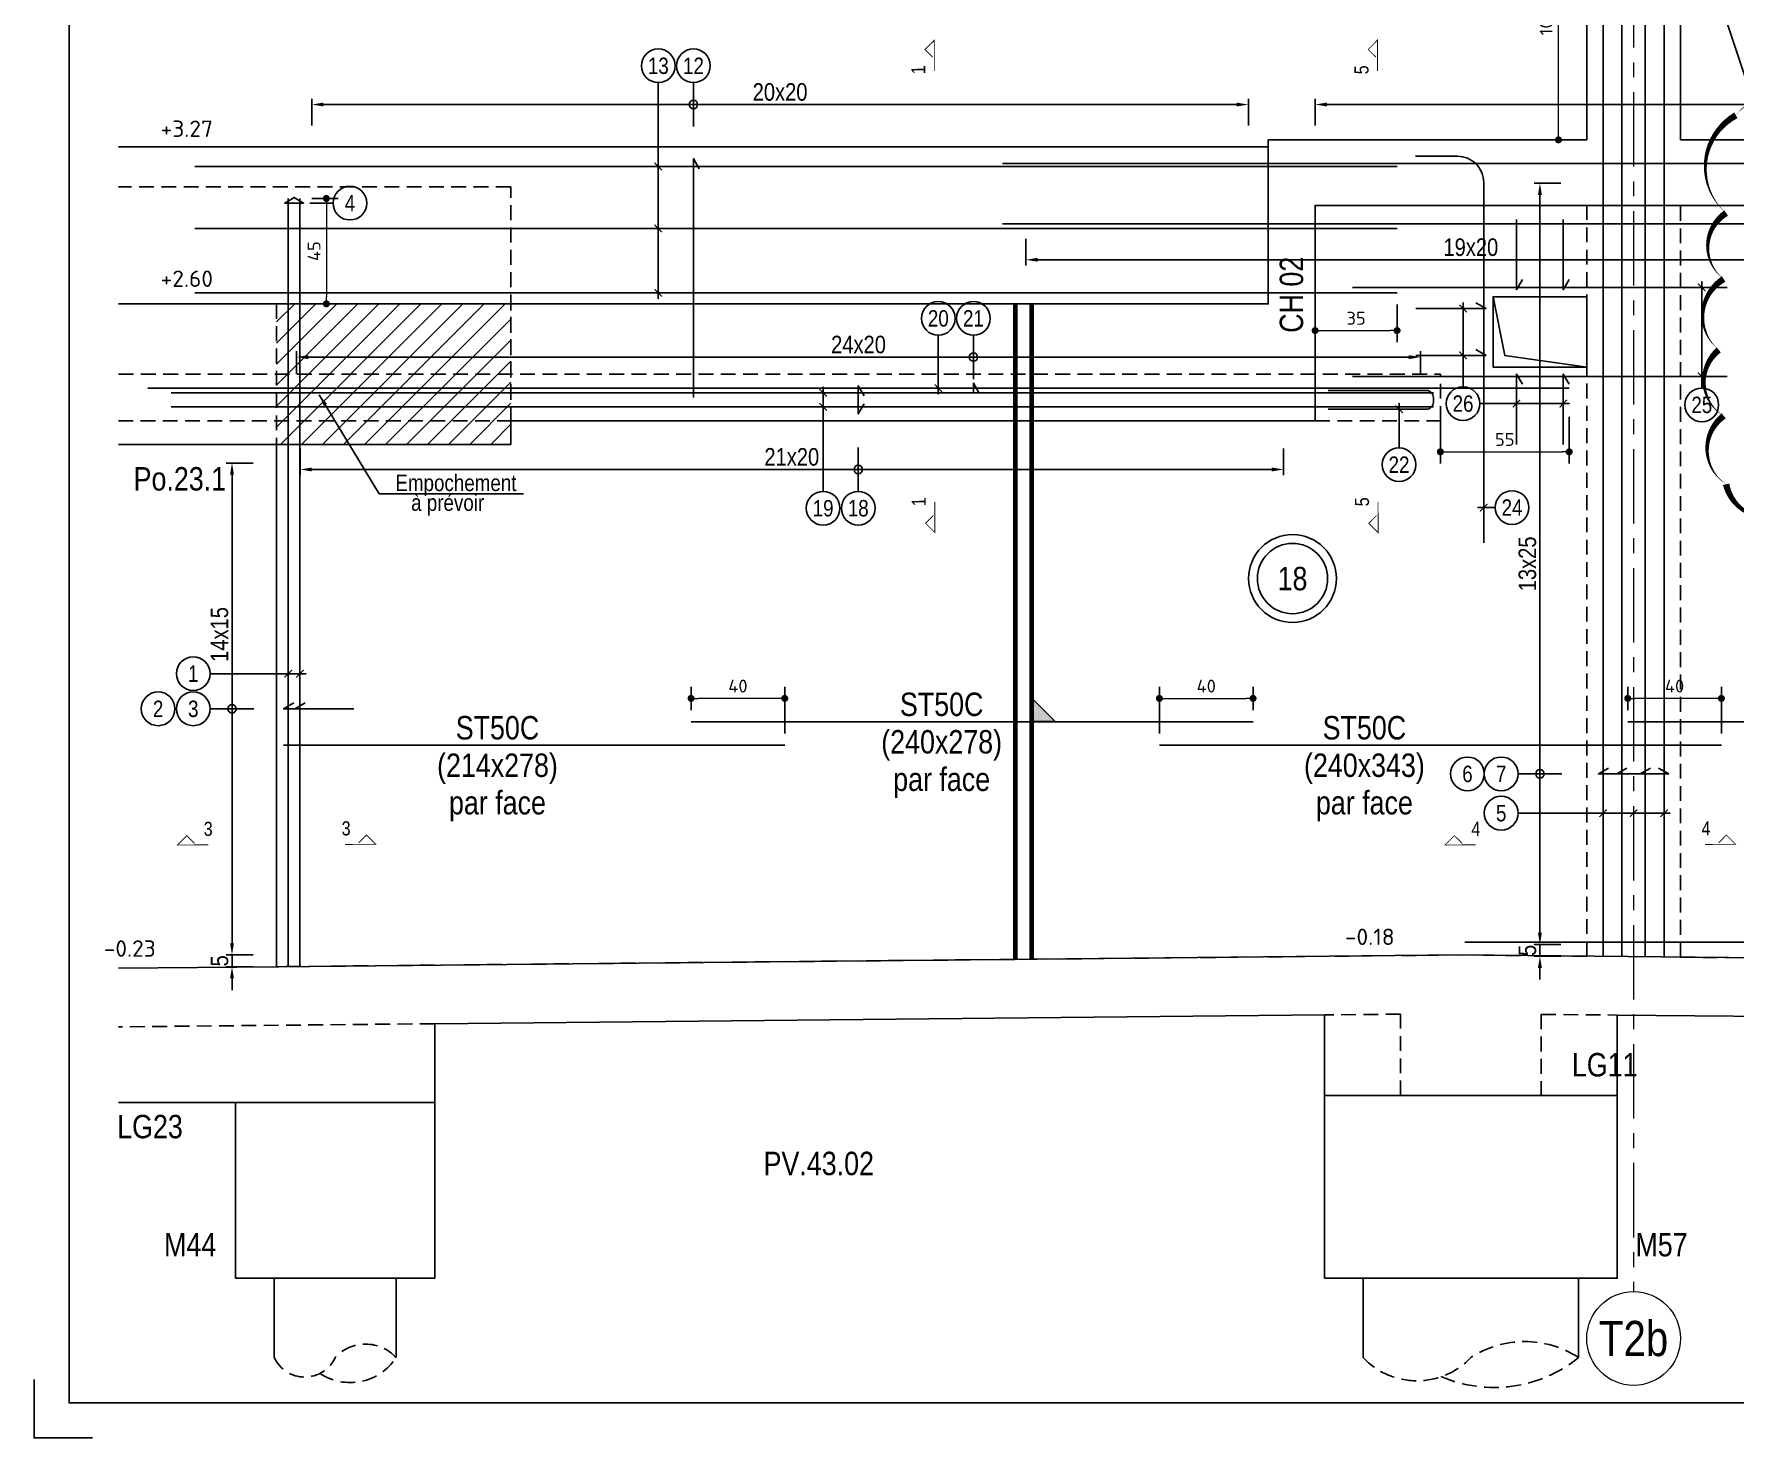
# Model space of a CAD drawing. Extents: x -10329 to 23244, y -15032 to -6928.
# Drawn here: x 4791 to 5518, y -15032 to -14432 of the extents above; entities that cross this region are included whole.
import ezdxf
from ezdxf.enums import TextEntityAlignment as Align

# ---------------------------------------------------------------- set-up
doc = ezdxf.new("R2010")
doc.units = 0
for name, pattern in [('AXESX2', [101.6, 63.5, -12.7, 12.7, -12.7]), ('CACHE', [9.525, 6.35, -3.175]), ('CACHEX2', [19.05, 12.7, -6.35])]:
    doc.linetypes.add(name, pattern=pattern)
doc.layers.get('Defpoints').update_dxf_attribs({"color": 53})
for name, color, linetype in [('aide_STR_TS_TXT', 7, 'Continuous'), ('ARMATURES_ACIERS_FINS', 120, 'Continuous'), ('ARMATURES_ACIERS_FORTS', 150, 'Continuous'), ('ARMATURES_REPERAGE_ACIERS', 7, 'Continuous'), ('ARMATURES_TS', 22, 'CACHEX2'), ('Format A4 - Ech 1.25 - Horizontal$0$PYC-CARTOUCHE', 7, 'Continuous'), ('PYC_Cotation', 11, 'Continuous'), ('PYC_HOZ_BET_VU', 252, 'Continuous'), ('PYC_Niveau - Texte', 20, 'Continuous'), ('PYC_Texte général', 102, 'Continuous'), ('STR_TS_TXT', 7, 'Continuous')]:
    doc.layers.add(name, color=color, linetype=linetype)
doc.layers.add('PYC_Axes', color=4, linetype='AXESX2', lineweight=15)
doc.styles.add('axe$0$PYC_Texte_Titre2', font='ARIALN.TTF', dxfattribs={"height": 22.5})
doc.styles.add('Cotations', font='simplex.shx')
doc.styles.add('PYC_Texte_cotations', font='romans.shx')
doc.styles.add('PYC_Texte_Normal', font='ARIALN.TTF')
doc.styles.add('PYC_Texte_Reperage', font='ARIALN.TTF')
doc.styles.add('SGI_Tex_Cotes', font='ARIALN.TTF')
doc.styles.add('SGI_Tex_Normal', font='ARIALN.TTF', dxfattribs={"height": 15})
doc.styles.get("Standard").update_dxf_attribs({"font": 'ARIAL.TTF'})
doc.styles.add('TEXTE TS', font='romans.shx', dxfattribs={"width": 0.7, "oblique": 15})
doc.linetypes.add('RBx0.50', pattern='A,0.25,-0.025,["V",Standard,S=0.05,R=0,X=-0.025,Y=-0.05],-0.05,["V",Standard,S=0.05,R=180,X=0.025,Y=0.05],-0.025', length=0.35)
doc.dimstyles.new('PYC-COUPES-25', dxfattribs={"dimscale": 50, "dimtxt": 0.11, "dimasz": 0.06, "dimexe": 0.1, "dimexo": 0.1, "dimgap": 0.05, "dimtad": 3, "dimdec": 1, "dimrnd": 0.5, "dimzin": 9, "dimdsep": 46, "dimtxsty": 'PYC_Texte_cotations', "dimblk1": 'DOT', "dimblk2": 'DOT', "dimsah": 1, "dimcen": 0.09, "dimclrd": 256, "dimclrt": 7, "dimaunit": 2, "dimadec": 1, "dimazin": 0, "dimtfac": 1, "dimtdec": 1, "dimtix": 1, "dimtmove": 2, "dimatfit": 3, "dimldrblk": 'DOT', "dimfxl": 0.3, "dimfxlon": 1, "dimtolj": 1, "dimtzin": 0, "dimlwd": 20, "dimarcsym": 0})
doc.dimstyles.new('SGI_Cot_Secondaire_25', dxfattribs={"dimscale": 0.5, "dimtxt": 15, "dimasz": 10, "dimexe": 5, "dimexo": 0, "dimgap": 3, "dimtad": 1, "dimdsep": 46, "dimtxsty": 'SGI_Tex_Cotes', "dimcen": 0, "dimclrd": 7, "dimclre": 7, "dimclrt": 7, "dimaunit": 2, "dimazin": 0, "dimtfac": 1, "dimtmove": 0, "dimatfit": 3, "dimfxl": 18, "dimfxlon": 1, "dimtolj": 1, "dimtzin": 0, "dimlwd": 25, "dimlwe": 25, "dimarcsym": 0})

# ---------------------------------------------------------------- blocks, each defined once
blk = doc.blocks.new('*U3')
at = {"linetype": 'Continuous', "lineweight": 25}
for radius in [25, 20]:
    blk.add_circle((0, 0), radius, dxfattribs=at)
at = {"linetype": 'Continuous', "lineweight": 25, "style": 'PYC_Texte_Normal'}
blk.add_attdef('EP2', text='', height=15, dxfattribs=at).set_placement((0, 0), align=Align.MIDDLE_CENTER)
blk = doc.blocks.new('*D98')
at = {"layer": 'Defpoints', "color": 0, "transparency": 16777216}
for p in [(5434.58, -14820.95), (5454.58, -14820.95), (5454.58, -14825.95)]:
    blk.add_point(p, dxfattribs=at)
at = {"layer": 'PYC_Cotation', "color": 7, "linetype": 'Continuous', "lineweight": 25, "transparency": 16777216}
for p, q in [((5434.58, -14815.95), (5434.58, -14810.95)), ((5443.58, -14820.95), (5432.08, -14820.95)), ((5443.58, -14825.95), (5432.08, -14825.95)), ((5434.58, -14825.95), (5434.58, -14820.95)), ((5434.58, -14830.95), (5434.58, -14835.95))]:
    blk.add_line(p, q, dxfattribs=at)
at = {"layer": 'PYC_Cotation', "color": 7, "transparency": 16777216}
for points in [[(5433.75, -14815.95), (5435.41, -14815.95), (5434.58, -14820.95)], [(5433.75, -14830.95), (5435.41, -14830.95), (5434.58, -14825.95)]]:
    blk.add_solid(points, dxfattribs=at)
at = {"layer": 'PYC_Cotation', "color": 7, "transparency": 16777216, "insert": (5429.26, -14823.45), "char_height": 7.5, "attachment_point": 5, "rotation": 90, "style": 'SGI_Tex_Cotes'}
blk.add_mtext('\\A1;5', dxfattribs=at)
blk = doc.blocks.new('*D99')
at = {"layer": 'Defpoints', "color": 0, "transparency": 16777216}
for p in [(5434.58, -14495.95), (5454.58, -14495.95), (5454.58, -14820.95)]:
    blk.add_point(p, dxfattribs=at)
at = {"layer": 'PYC_Cotation', "color": 7, "linetype": 'Continuous', "lineweight": 25, "transparency": 16777216}
for p, q in [((5443.58, -14495.95), (5432.08, -14495.95)), ((5434.58, -14815.95), (5434.58, -14500.95)), ((5443.58, -14820.95), (5432.08, -14820.95))]:
    blk.add_line(p, q, dxfattribs=at)
at = {"layer": 'PYC_Cotation', "color": 7, "transparency": 16777216}
for points in [[(5433.75, -14500.95), (5435.41, -14500.95), (5434.58, -14495.95)], [(5433.75, -14815.95), (5435.41, -14815.95), (5434.58, -14820.95)]]:
    blk.add_solid(points, dxfattribs=at)
at = {"layer": 'PYC_Cotation', "color": 7, "transparency": 16777216, "insert": (5429.25, -14658.45), "char_height": 7.5, "attachment_point": 5, "rotation": 90, "style": 'SGI_Tex_Cotes'}
blk.add_mtext('\\A1;13x25', dxfattribs=at)
blk = doc.blocks.new('mrega')
at = {"layer": 'aide_STR_TS_TXT', "style": 'TEXTE TS', "width": 0.8}
for tag, p in [('ST10', (14.48, 0)), ('DIM', (14.48, -16)), ('NOTE', (14.48, -32))]:
    blk.add_attdef(tag, text='', height=10, dxfattribs=at).set_placement(p, align=Align.CENTER)
blk = doc.blocks.new('_Dot')
at = {"color": 0, "lineweight": -2}
blk.add_line((-0.5, 0), (-1, 0), dxfattribs=at)
at = {"color": 0, "const_width": 0.5}
blk.add_lwpolyline([(-0.25, 0, 1), (0.25, 0, 1)], format="xyb", close=True, dxfattribs=at)
blk = doc.blocks.new('*D101')
at = {"layer": 'Defpoints', "color": 0, "transparency": 16777216}
for p in [(5072.08, -14715.88), (5072.08, -14725.88), (5112.08, -14735.88)]:
    blk.add_point(p, dxfattribs=at)
at = {"layer": 'PYC_Cotation', "color": 0, "lineweight": -2, "transparency": 16777216}
for p, q in [((5072.08, -14720.88), (5072.08, -14710.88)), ((5112.08, -14730.88), (5112.08, -14710.88))]:
    blk.add_line(p, q, dxfattribs=at)
at = {"layer": 'PYC_Cotation', "linetype": 'Continuous', "lineweight": 20, "transparency": 16777216}
blk.add_line((5109.08, -14715.88), (5075.08, -14715.88), dxfattribs=at)
at = {"layer": 'PYC_Cotation', "lineweight": 20, "transparency": 16777216, "xscale": 3, "yscale": 3, "zscale": 3, "rotation": 180}
blk.add_blockref('_Dot', (5072.08, -14715.88), dxfattribs=at)
at = {"layer": 'PYC_Cotation', "lineweight": 20, "transparency": 16777216, "xscale": 3, "yscale": 3, "zscale": 3}
blk.add_blockref('_Dot', (5112.08, -14715.88), dxfattribs=at)
at = {"layer": 'PYC_Cotation', "color": 7, "transparency": 16777216, "insert": (5092.08, -14710.63), "char_height": 5.5, "attachment_point": 5, "style": 'PYC_Texte_cotations'}
blk.add_mtext('\\A1;40', dxfattribs=at)
blk = doc.blocks.new('*D102')
at = {"layer": 'Defpoints', "color": 0, "transparency": 16777216}
for p in [(5312.08, -14715.88), (5312.08, -14725.88), (5272.08, -14735.88)]:
    blk.add_point(p, dxfattribs=at)
at = {"layer": 'PYC_Cotation', "color": 0, "lineweight": -2, "transparency": 16777216}
for p, q in [((5272.08, -14730.88), (5272.08, -14710.88)), ((5312.08, -14720.88), (5312.08, -14710.88))]:
    blk.add_line(p, q, dxfattribs=at)
at = {"layer": 'PYC_Cotation', "linetype": 'Continuous', "lineweight": 20, "transparency": 16777216}
blk.add_line((5275.08, -14715.88), (5309.08, -14715.88), dxfattribs=at)
at = {"layer": 'PYC_Cotation', "lineweight": 20, "transparency": 16777216, "xscale": 3, "yscale": 3, "zscale": 3, "rotation": 180}
blk.add_blockref('_Dot', (5272.08, -14715.88), dxfattribs=at)
at = {"layer": 'PYC_Cotation', "lineweight": 20, "transparency": 16777216, "xscale": 3, "yscale": 3, "zscale": 3}
blk.add_blockref('_Dot', (5312.08, -14715.88), dxfattribs=at)
at = {"layer": 'PYC_Cotation', "color": 7, "transparency": 16777216, "insert": (5292.08, -14710.63), "char_height": 5.5, "attachment_point": 5, "style": 'PYC_Texte_cotations'}
blk.add_mtext('\\A1;40', dxfattribs=at)
blk = doc.blocks.new('*D103')
at = {"layer": 'Defpoints', "color": 0, "transparency": 16777216}
for p in [(5472.08, -14715.88), (5472.08, -14725.88), (5512.08, -14735.88)]:
    blk.add_point(p, dxfattribs=at)
at = {"layer": 'PYC_Cotation', "color": 0, "lineweight": -2, "transparency": 16777216}
for p, q in [((5472.08, -14720.88), (5472.08, -14710.88)), ((5512.08, -14730.88), (5512.08, -14710.88))]:
    blk.add_line(p, q, dxfattribs=at)
at = {"layer": 'PYC_Cotation', "linetype": 'Continuous', "lineweight": 20, "transparency": 16777216}
blk.add_line((5509.08, -14715.88), (5475.08, -14715.88), dxfattribs=at)
at = {"layer": 'PYC_Cotation', "lineweight": 20, "transparency": 16777216, "xscale": 3, "yscale": 3, "zscale": 3, "rotation": 180}
blk.add_blockref('_Dot', (5472.08, -14715.88), dxfattribs=at)
at = {"layer": 'PYC_Cotation', "lineweight": 20, "transparency": 16777216, "xscale": 3, "yscale": 3, "zscale": 3}
blk.add_blockref('_Dot', (5512.08, -14715.88), dxfattribs=at)
at = {"layer": 'PYC_Cotation', "color": 7, "transparency": 16777216, "insert": (5492.08, -14710.63), "char_height": 5.5, "attachment_point": 5, "style": 'PYC_Texte_cotations'}
blk.add_mtext('\\A1;40', dxfattribs=at)
blk = doc.blocks.new('*D104')
at = {"layer": 'Defpoints', "color": 0, "transparency": 16777216}
for p in [(5310.08, -14462.34), (4910.08, -14547.43), (5310.08, -14547.43)]:
    blk.add_point(p, dxfattribs=at)
at = {"layer": 'PYC_Cotation', "color": 7, "linetype": 'Continuous', "lineweight": 25, "transparency": 16777216}
for p, q in [((4910.08, -14471.34), (4910.08, -14459.84)), ((4915.08, -14462.34), (5305.08, -14462.34)), ((5310.08, -14471.34), (5310.08, -14459.84))]:
    blk.add_line(p, q, dxfattribs=at)
at = {"layer": 'PYC_Cotation', "color": 7, "transparency": 16777216}
for points in [[(4915.08, -14461.51), (4915.08, -14463.17), (4910.08, -14462.34)], [(5305.08, -14461.51), (5305.08, -14463.17), (5310.08, -14462.34)]]:
    blk.add_solid(points, dxfattribs=at)
at = {"layer": 'PYC_Cotation', "color": 7, "transparency": 16777216, "insert": (5110.08, -14457.01), "char_height": 7.5, "attachment_point": 5, "style": 'SGI_Tex_Cotes'}
blk.add_mtext('\\A1;20x20', dxfattribs=at)
blk = doc.blocks.new('*D105')
at = {"layer": 'Defpoints', "color": 0, "transparency": 16777216}
for p in [(5215.08, -14510.33), (5595.08, -14510.33), (5595.08, -14528.62)]:
    blk.add_point(p, dxfattribs=at)
at = {"layer": 'PYC_Cotation', "color": 7, "linetype": 'Continuous', "lineweight": 25, "transparency": 16777216}
for p, q in [((5215.08, -14519.62), (5215.08, -14531.12)), ((5595.08, -14519.62), (5595.08, -14531.12)), ((5220.08, -14528.62), (5590.08, -14528.62))]:
    blk.add_line(p, q, dxfattribs=at)
at = {"layer": 'PYC_Cotation', "color": 7, "transparency": 16777216}
for points in [[(5220.08, -14527.78), (5220.08, -14529.45), (5215.08, -14528.62)], [(5590.08, -14527.78), (5590.08, -14529.45), (5595.08, -14528.62)]]:
    blk.add_solid(points, dxfattribs=at)
at = {"layer": 'PYC_Cotation', "color": 7, "transparency": 16777216, "insert": (5405.08, -14523.29), "char_height": 7.5, "attachment_point": 5, "style": 'SGI_Tex_Cotes'}
blk.add_mtext('\\A1;19x20', dxfattribs=at)
blk = doc.blocks.new('*D106')
at = {"layer": 'Defpoints', "color": 0, "transparency": 16777216}
for p in [(5898.58, -14462.34), (5338.58, -14480.43), (5898.58, -14480.43)]:
    blk.add_point(p, dxfattribs=at)
at = {"layer": 'PYC_Cotation', "color": 7, "linetype": 'Continuous', "lineweight": 25, "transparency": 16777216}
for p, q in [((5338.58, -14471.34), (5338.58, -14459.84)), ((5343.58, -14462.34), (5893.58, -14462.34)), ((5898.58, -14471.34), (5898.58, -14459.84))]:
    blk.add_line(p, q, dxfattribs=at)
at = {"layer": 'PYC_Cotation', "color": 7, "transparency": 16777216}
for points in [[(5343.58, -14461.51), (5343.58, -14463.17), (5338.58, -14462.34)], [(5893.58, -14461.51), (5893.58, -14463.17), (5898.58, -14462.34)]]:
    blk.add_solid(points, dxfattribs=at)
at = {"layer": 'PYC_Cotation', "color": 7, "transparency": 16777216, "insert": (5618.58, -14457.01), "char_height": 7.5, "attachment_point": 5, "style": 'SGI_Tex_Cotes'}
blk.add_mtext('\\A1;28x20', dxfattribs=at)
blk = doc.blocks.new('*D107')
at = {"layer": 'Defpoints', "color": 0, "transparency": 16777216}
for p in [(4876.02, -14615.43), (4895.06, -14615.43), (4895.06, -14825.43)]:
    blk.add_point(p, dxfattribs=at)
at = {"layer": 'PYC_Cotation', "color": 7, "linetype": 'Continuous', "lineweight": 25, "transparency": 16777216}
for p, q in [((4885.02, -14615.43), (4873.52, -14615.43)), ((4876.02, -14820.43), (4876.02, -14620.43)), ((4885.02, -14825.43), (4873.52, -14825.43))]:
    blk.add_line(p, q, dxfattribs=at)
at = {"layer": 'PYC_Cotation', "color": 7, "transparency": 16777216}
for points in [[(4875.18, -14620.43), (4876.85, -14620.43), (4876.02, -14615.43)], [(4875.18, -14820.43), (4876.85, -14820.43), (4876.02, -14825.43)]]:
    blk.add_solid(points, dxfattribs=at)
at = {"layer": 'PYC_Cotation', "color": 7, "transparency": 16777216, "insert": (4870.69, -14688.59), "char_height": 7.5, "attachment_point": 5, "rotation": 90, "style": 'SGI_Tex_Cotes'}
blk.add_mtext('\\A1;14x15', dxfattribs=at)
blk = doc.blocks.new('*D108')
at = {"layer": 'Defpoints', "color": 0, "transparency": 16777216}
for p in [(4876.02, -14825.43), (4895.06, -14825.43), (4895.06, -14830.43)]:
    blk.add_point(p, dxfattribs=at)
at = {"layer": 'PYC_Cotation', "color": 7, "linetype": 'Continuous', "lineweight": 25, "transparency": 16777216}
for p, q in [((4876.02, -14820.43), (4876.02, -14815.43)), ((4885.02, -14825.43), (4873.52, -14825.43)), ((4876.02, -14830.43), (4876.02, -14825.43)), ((4885.02, -14830.43), (4873.52, -14830.43)), ((4876.02, -14835.43), (4876.02, -14840.43))]:
    blk.add_line(p, q, dxfattribs=at)
at = {"layer": 'PYC_Cotation', "color": 7, "transparency": 16777216}
for points in [[(4875.18, -14820.43), (4876.85, -14820.43), (4876.02, -14825.43)], [(4875.18, -14835.43), (4876.85, -14835.43), (4876.02, -14830.43)]]:
    blk.add_solid(points, dxfattribs=at)
at = {"layer": 'PYC_Cotation', "color": 7, "transparency": 16777216, "insert": (4870.7, -14827.93), "char_height": 7.5, "attachment_point": 5, "rotation": 90, "style": 'SGI_Tex_Cotes'}
blk.add_mtext('\\A1;5', dxfattribs=at)
blk = doc.blocks.new('*D109')
at = {"layer": 'Defpoints', "color": 0, "transparency": 16777216}
for p in [(4905.06, -14502.43), (4905.06, -14547.43), (4916.31, -14547.43)]:
    blk.add_point(p, dxfattribs=at)
at = {"layer": 'PYC_Cotation', "color": 0, "lineweight": -2, "transparency": 16777216}
for p, q in [((4910.06, -14502.43), (4921.31, -14502.43)), ((4910.06, -14547.43), (4921.31, -14547.43))]:
    blk.add_line(p, q, dxfattribs=at)
at = {"layer": 'PYC_Cotation', "linetype": 'Continuous', "lineweight": 20, "transparency": 16777216}
blk.add_line((4916.31, -14505.43), (4916.31, -14544.43), dxfattribs=at)
at = {"layer": 'PYC_Cotation', "lineweight": 20, "transparency": 16777216, "xscale": 3, "yscale": 3, "zscale": 3}
for p, rotation in [((4916.31, -14502.43), 90), ((4916.31, -14547.43), 270)]:
    blk.add_blockref('_Dot', p, dxfattribs=dict(at, rotation=rotation))
at = {"layer": 'PYC_Cotation', "color": 7, "transparency": 16777216, "insert": (4911.06, -14524.93), "char_height": 5.5, "attachment_point": 5, "rotation": 90, "style": 'PYC_Texte_cotations'}
blk.add_mtext('\\A1;45', dxfattribs=at)
blk = doc.blocks.new('A$C6F247267')
blk.add_hatch(color=256).paths.add_polyline_path([(0, -0.2), (-0.2, 0), (0, 0)])
blk.add_lwpolyline([(-0.2, 0), (0, 0), (0, -0.2), (-0.2, 0)])
blk = doc.blocks.new('*D117')
at = {"layer": 'Defpoints', "color": 0, "transparency": 16777216}
for p in [(5338.58, -14542.73), (5373.58, -14542.73), (5373.58, -14558.84)]:
    blk.add_point(p, dxfattribs=at)
at = {"layer": 'PYC_Cotation', "color": 0, "lineweight": -2, "transparency": 16777216}
for p, q in [((5338.58, -14547.73), (5338.58, -14563.84)), ((5373.58, -14547.73), (5373.58, -14563.84))]:
    blk.add_line(p, q, dxfattribs=at)
at = {"layer": 'PYC_Cotation', "linetype": 'Continuous', "lineweight": 20, "transparency": 16777216}
blk.add_line((5341.58, -14558.84), (5370.58, -14558.84), dxfattribs=at)
at = {"layer": 'PYC_Cotation', "lineweight": 20, "transparency": 16777216, "xscale": 3, "yscale": 3, "zscale": 3, "rotation": 180}
blk.add_blockref('_Dot', (5338.58, -14558.84), dxfattribs=at)
at = {"layer": 'PYC_Cotation', "lineweight": 20, "transparency": 16777216, "xscale": 3, "yscale": 3, "zscale": 3}
blk.add_blockref('_Dot', (5373.58, -14558.84), dxfattribs=at)
at = {"layer": 'PYC_Cotation', "color": 7, "transparency": 16777216, "insert": (5356.08, -14553.59), "char_height": 5.5, "attachment_point": 5, "style": 'PYC_Texte_cotations'}
blk.add_mtext('\\A1;35', dxfattribs=at)
blk = doc.blocks.new('*D118')
at = {"layer": 'Defpoints', "color": 0, "transparency": 16777216}
for p in [(4905.08, -14607.43), (5325.08, -14607.43), (5325.08, -14618.14)]:
    blk.add_point(p, dxfattribs=at)
at = {"layer": 'PYC_Cotation', "color": 7, "linetype": 'Continuous', "lineweight": 25, "transparency": 16777216}
for p, q in [((4905.08, -14609.14), (4905.08, -14620.64)), ((5325.08, -14609.14), (5325.08, -14620.64)), ((4910.08, -14618.14), (5320.08, -14618.14))]:
    blk.add_line(p, q, dxfattribs=at)
at = {"layer": 'PYC_Cotation', "color": 7, "transparency": 16777216}
for points in [[(4910.08, -14617.31), (4910.08, -14618.98), (4905.08, -14618.14)], [(5320.08, -14617.31), (5320.08, -14618.98), (5325.08, -14618.14)]]:
    blk.add_solid(points, dxfattribs=at)
at = {"layer": 'PYC_Cotation', "color": 7, "transparency": 16777216, "insert": (5115.08, -14612.81), "char_height": 7.5, "attachment_point": 5, "style": 'SGI_Tex_Cotes'}
blk.add_mtext('\\A1;21x20', dxfattribs=at)
blk = doc.blocks.new('*D119')
at = {"layer": 'Defpoints', "color": 0, "transparency": 16777216}
for p in [(5392.08, -14583.43), (5447.08, -14583.43), (5447.08, -14610.6)]:
    blk.add_point(p, dxfattribs=at)
at = {"layer": 'PYC_Cotation', "color": 0, "lineweight": -2, "transparency": 16777216}
for p, q in [((5392.08, -14595.6), (5392.08, -14615.6)), ((5447.08, -14595.6), (5447.08, -14615.6))]:
    blk.add_line(p, q, dxfattribs=at)
at = {"layer": 'PYC_Cotation', "linetype": 'Continuous', "lineweight": 20, "transparency": 16777216}
blk.add_line((5395.08, -14610.6), (5444.08, -14610.6), dxfattribs=at)
at = {"layer": 'PYC_Cotation', "lineweight": 20, "transparency": 16777216, "xscale": 3, "yscale": 3, "zscale": 3, "rotation": 180}
blk.add_blockref('_Dot', (5392.08, -14610.6), dxfattribs=at)
at = {"layer": 'PYC_Cotation', "lineweight": 20, "transparency": 16777216, "xscale": 3, "yscale": 3, "zscale": 3}
blk.add_blockref('_Dot', (5447.08, -14610.6), dxfattribs=at)
at = {"layer": 'PYC_Cotation', "color": 7, "transparency": 16777216, "insert": (5419.58, -14605.35), "char_height": 5.5, "attachment_point": 5, "style": 'PYC_Texte_cotations'}
blk.add_mtext('\\A1;55', dxfattribs=at)
blk = doc.blocks.new('*D120')
at = {"layer": 'Defpoints', "color": 0, "transparency": 16777216}
for p in [(5383.58, -14570.17), (4903.58, -14577.43), (5383.58, -14577.43)]:
    blk.add_point(p, dxfattribs=at)
at = {"layer": 'PYC_Cotation', "color": 7, "linetype": 'Continuous', "lineweight": 25, "transparency": 16777216}
for p, q in [((4903.58, -14577.43), (4903.58, -14567.67)), ((4908.58, -14570.17), (5378.58, -14570.17)), ((5383.58, -14577.43), (5383.58, -14567.67))]:
    blk.add_line(p, q, dxfattribs=at)
at = {"layer": 'PYC_Cotation', "color": 7, "transparency": 16777216}
for points in [[(4908.58, -14569.34), (4908.58, -14571.01), (4903.58, -14570.17)], [(5378.58, -14569.34), (5378.58, -14571.01), (5383.58, -14570.17)]]:
    blk.add_solid(points, dxfattribs=at)
at = {"layer": 'PYC_Cotation', "color": 7, "transparency": 16777216, "insert": (5143.58, -14564.84), "char_height": 7.5, "attachment_point": 5, "style": 'SGI_Tex_Cotes'}
blk.add_mtext('\\A1;24x20', dxfattribs=at)
blk = doc.blocks.new('*D121')
at = {"layer": 'Defpoints', "color": 0, "transparency": 16777216}
for p in [(5442.51, -14377.43), (5459.58, -14377.43), (5454.58, -14477.43)]:
    blk.add_point(p, dxfattribs=at)
at = {"layer": 'PYC_Cotation', "color": 0, "lineweight": -2, "transparency": 16777216}
for p, q in [((5454.58, -14377.43), (5437.51, -14377.43)), ((5449.58, -14477.43), (5437.51, -14477.43))]:
    blk.add_line(p, q, dxfattribs=at)
at = {"layer": 'PYC_Cotation', "linetype": 'Continuous', "lineweight": 20, "transparency": 16777216}
blk.add_line((5442.51, -14474.43), (5442.51, -14380.43), dxfattribs=at)
at = {"layer": 'PYC_Cotation', "lineweight": 20, "transparency": 16777216, "xscale": 3, "yscale": 3, "zscale": 3}
for p, rotation in [((5442.51, -14377.43), 90), ((5442.51, -14477.43), 270)]:
    blk.add_blockref('_Dot', p, dxfattribs=dict(at, rotation=rotation))
at = {"layer": 'PYC_Cotation', "color": 7, "transparency": 16777216, "insert": (5437.26, -14427.43), "char_height": 5.5, "attachment_point": 5, "rotation": 90, "style": 'PYC_Texte_cotations'}
blk.add_mtext('\\A1;100', dxfattribs=at)

msp = doc.modelspace()

# ---------------------------------------------------------------- hatches: boundary and pattern name
at = {"layer": 'PYC_HOZ_BET_VU', "linetype": 'CACHE'}
h = msp.add_hatch(dxfattribs=at)
h.set_pattern_fill('ANSI31', color=256, scale=2, style=0)
h.set_pattern_definition([(45, (-82166.1643, -3920.211), (-4.49012806, 4.49012806), [])])
h.paths.add_polyline_path([(4895.078, -14607.432), (4995.078, -14607.432), (4995.078, -14547.432), (4895.078, -14547.432)])

# ---------------------------------------------------------------- linework, layer by layer
at = {"color": 1}
msp.add_lwpolyline([(5535.88, -14491.525), (5410.058, -14115.144), (5124.569, -14115.144)], dxfattribs=at)
msp.add_lwpolyline([(5541.233, -14635.939, 0, 2.778, -0.5205671), (5514.107, -14624.465, 0, 2.778, -0.5205671), (5514.107, -14624.465, 0, 2.778, -0.5205671), (5513.063, -14595.257, 0, 2.778, -0.5205671), (5513.063, -14595.257, 0, 2.778, -0.5205671), (5510.977, -14567.093, 0, 2.778, -0.5205671), (5510.977, -14567.093, 0, 2.778, -0.5205671), (5513.063, -14536.843, 0, 2.778, -0.5205671), (5513.063, -14536.843, 0, 2.778, -0.5205671), (5514.107, -14508.678, 0, 2.778, -0.5205671), (5514.107, -14508.678, 0, 2.778, -0.5205671), (5518.28, -14466.953, 0, 2.778, -0.5205671), (5551.666, -14467.996, 0, 2.778, -0.5205671)], format="xyseb", dxfattribs=at)
at = {"layer": 'ARMATURES_ACIERS_FINS'}
for points in [[(4860.078, -14488.732), (5373.578, -14488.732)], [(5073.078, -14587.432), (5073.078, -14485.432), (5075.578, -14489.762)], [(4902.228, -14501.932), (4906.558, -14504.432), (4898.558, -14504.432), (4902.888, -14501.932)], [(4900.058, -14502.432), (4900.058, -14830.383)], [(4905.058, -14502.432), (4905.058, -14830.383)], [(5424.578, -14511.432), (5424.578, -14541.432), (5427.078, -14537.102)], [(5444.578, -14511.432), (5444.578, -14541.432), (5447.078, -14537.102)], [(4860.078, -14515.232), (5373.578, -14515.232)], [(4860.078, -14542.732), (5373.578, -14542.732)], [(5514.578, -14540.432), (5354.578, -14540.432)], [(5381.578, -14549.432), (5411.578, -14549.432), (5407.248, -14546.932)], [(5381.578, -14569.432), (5411.578, -14569.432), (5407.248, -14566.932)], [(5514.578, -14578.432), (5354.578, -14578.432)], [(5424.578, -14607.432), (5424.578, -14577.432), (5427.078, -14581.762)], [(5444.578, -14607.432), (5444.578, -14577.432), (5447.078, -14581.762)], [(4850.078, -14585.432), (5389.078, -14585.432)], [(5145.96, -14590.102), (5143.46, -14594.432), (5143.46, -14582.432), (5145.96, -14586.762)], [(5192.662, -14585.597), (5192.662, -14581.267), (5195.162, -14585.597)], [(4850.078, -14591.432), (5389.078, -14591.432)], [(4928.058, -14720.323), (4898.058, -14720.323), (4902.388, -14717.823)], [(4907.223, -14720.323), (4902.893, -14720.323), (4907.223, -14717.823)], [(5485.248, -14745.601), (5489.578, -14748.101), (5459.578, -14748.101), (5463.909, -14745.601)], [(5471.744, -14748.101), (5467.413, -14748.101), (5471.744, -14745.601)], [(5481.744, -14748.101), (5477.413, -14748.101), (5481.744, -14745.601)]]:
    msp.add_lwpolyline(points, dxfattribs=at)
msp.add_lwpolyline([(5344.078, -14584.432), (5386.078, -14584.432, -0.4142136), (5389.078, -14587.432), (5389.078, -14589.432, -0.4142136), (5386.078, -14592.432), (5344.078, -14592.432)], format="xyb", dxfattribs=at)
at = {"layer": 'ARMATURES_ACIERS_FORTS'}
for points in [[(5461.578, -14377.432), (5461.578, -14825.955)], [(5469.578, -14377.432), (5469.578, -14825.955)], [(5479.578, -14377.432), (5479.578, -14825.955)], [(5487.578, -14377.432), (5487.578, -14825.955)], [(5605.078, -14487.532), (5205.078, -14487.532)], [(5605.078, -14513.332), (5205.078, -14513.332)], [(4840.078, -14583.432), (5447.078, -14583.432)]]:
    msp.add_lwpolyline(points, dxfattribs=at)
for points in [[(5410.578, -14649.432), (5410.578, -14495.632, 0.4142136), (5399.378, -14484.432), (5381.378, -14484.432)], [(5402.578, -14819.901), (5899.678, -14819.901, 0.4142136), (5911.078, -14808.501), (5911.078, -14787.501)]]:
    msp.add_lwpolyline(points, format="xyb", dxfattribs=at)
at = {"layer": 'ARMATURES_REPERAGE_ACIERS'}
for points in [[(5058.078, -14488.732), (5058.078, -14491.232), (5058.078, -14488.732), (5059.493, -14490.146), (5058.078, -14488.732), (5056.664, -14487.318), (5058.078, -14488.732), (5058.078, -14452.993)], [(5058.078, -14515.232), (5058.078, -14517.732), (5058.078, -14515.232), (5059.493, -14516.646), (5058.078, -14515.232), (5056.664, -14513.818), (5058.078, -14515.232), (5058.078, -14452.993)], [(5058.078, -14542.732), (5058.078, -14545.232), (5058.078, -14542.732), (5059.493, -14544.146), (5058.078, -14542.732), (5056.664, -14541.318), (5058.078, -14542.732), (5058.078, -14452.993)], [(5073.078, -14471.684), (5073.078, -14452.993)], [(4909.198, -14504.432), (4919.198, -14504.432)], [(5503.712, -14540.432), (5503.712, -14537.932), (5503.712, -14540.432), (5502.298, -14539.018), (5503.712, -14540.432), (5505.126, -14541.846), (5503.712, -14540.432), (5503.712, -14583.364)], [(5401.754, -14549.432), (5401.754, -14546.932), (5401.754, -14549.432), (5400.34, -14548.018), (5401.754, -14549.432), (5403.168, -14550.846), (5401.754, -14549.432), (5401.754, -14582.816)], [(5177.662, -14583.432), (5177.662, -14585.932), (5177.662, -14583.432), (5179.076, -14584.846), (5177.662, -14583.432), (5176.248, -14582.018), (5177.662, -14583.432), (5177.662, -14560.827)], [(5192.662, -14579.518), (5192.662, -14560.827)], [(5401.754, -14569.432), (5401.754, -14566.932), (5401.754, -14569.432), (5400.34, -14568.018), (5401.754, -14569.432), (5403.168, -14570.846), (5401.754, -14569.432), (5401.754, -14582.816)], [(5503.712, -14578.432), (5503.712, -14575.932), (5503.712, -14578.432), (5502.298, -14577.018), (5503.712, -14578.432), (5505.126, -14579.846), (5503.712, -14578.432), (5503.712, -14583.364)], [(5128.46, -14585.432), (5128.46, -14582.932), (5128.46, -14585.432), (5127.046, -14584.018), (5128.46, -14585.432), (5129.874, -14586.846), (5128.46, -14585.432), (5128.46, -14627.49)], [(5128.46, -14591.432), (5128.46, -14588.932), (5128.46, -14591.432), (5127.046, -14590.018), (5128.46, -14591.432), (5129.874, -14592.846), (5128.46, -14591.432), (5128.46, -14627.49)], [(5374.415, -14592.432), (5374.415, -14589.932), (5374.415, -14592.432), (5373.001, -14591.018), (5374.415, -14592.432), (5375.83, -14593.846), (5374.415, -14592.432), (5374.415, -14608.89)], [(5444.578, -14590.016), (5447.078, -14590.016), (5444.578, -14590.016), (5445.993, -14588.602), (5444.578, -14590.016), (5443.164, -14591.43), (5444.578, -14590.016), (5408.954, -14590.016)], [(5424.578, -14590.016), (5427.078, -14590.016), (5424.578, -14590.016), (5425.993, -14588.602), (5424.578, -14590.016), (5423.164, -14591.43), (5424.578, -14590.016), (5408.954, -14590.016)], [(5143.46, -14608.798), (5143.46, -14627.49)], [(5410.578, -14634.403), (5408.078, -14634.403), (5410.578, -14634.403), (5409.164, -14635.817), (5410.578, -14634.403), (5411.993, -14632.989), (5410.578, -14634.403), (5415.469, -14634.403)], [(4905.058, -14705.323), (4907.558, -14705.323), (4905.058, -14705.323), (4906.472, -14703.909), (4905.058, -14705.323), (4903.644, -14706.737), (4905.058, -14705.323), (4866.671, -14705.323)], [(4900.058, -14705.323), (4902.558, -14705.323), (4900.058, -14705.323), (4901.472, -14703.909), (4900.058, -14705.323), (4898.644, -14706.737), (4900.058, -14705.323), (4866.671, -14705.323)], [(4885.363, -14720.323), (4866.671, -14720.323)], [(5443.924, -14748.101), (5425.233, -14748.101)], [(5474.578, -14764.872), (5477.078, -14764.872), (5474.578, -14764.872), (5475.993, -14763.458), (5474.578, -14764.872), (5473.164, -14766.286), (5474.578, -14764.872), (5425.233, -14764.872)], [(5461.578, -14764.872), (5464.078, -14764.872), (5461.578, -14764.872), (5462.993, -14763.458), (5461.578, -14764.872), (5460.164, -14766.286), (5461.578, -14764.872), (5425.233, -14764.872)], [(5487.578, -14764.872), (5490.078, -14764.872), (5487.578, -14764.872), (5488.993, -14763.458), (5487.578, -14764.872), (5486.164, -14766.286), (5487.578, -14764.872), (5425.233, -14764.872)]]:
    msp.add_lwpolyline(points, dxfattribs=at)
for centre, radius in [((5058.078, -14445.793), 7.2), ((5073.078, -14445.793), 7.2), ((5073.078, -14462.339), 1.8), ((4926.398, -14504.432), 7.2), ((5177.662, -14553.627), 7.2), ((5192.662, -14553.627), 7.2), ((5192.662, -14570.173), 1.8), ((5401.754, -14590.016), 7.2), ((5503.712, -14590.564), 7.2), ((5374.415, -14616.09), 7.2), ((5143.46, -14618.144), 1.8), ((5128.46, -14634.69), 7.2), ((5143.46, -14634.69), 7.2), ((5422.669, -14634.403), 7.2), ((4859.471, -14705.323), 7.2), ((4844.471, -14720.323), 7.2), ((4859.471, -14720.323), 7.2), ((4876.017, -14720.323), 1.8), ((5403.633, -14748.101), 7.2), ((5418.033, -14748.101), 7.2), ((5434.578, -14748.101), 1.8), ((5418.033, -14764.872), 7.2)]:
    msp.add_circle(centre, radius, dxfattribs=at)
at = {"layer": 'ARMATURES_TS', "linetype": 'Continuous', "lineweight": -2, "ltscale": 0.01, "const_width": 2}
msp.add_lwpolyline([(5210.609, -14827.313), (5210.609, -14547.432)], dxfattribs=at)
at = {"layer": 'ARMATURES_TS', "linetype": 'CACHE', "ltscale": 2, "const_width": 2}
msp.add_lwpolyline([(5217.563, -14827.244), (5217.563, -14547.432)], dxfattribs=at)
at = {"layer": 'ARMATURES_TS', "color": 3, "linetype": 'Continuous'}
for points in [[(5312.078, -14725.875), (5072.078, -14725.875)], [(5472.078, -14725.875), (5712.078, -14725.875)], [(4898.078, -14735.875), (5112.078, -14735.875)], [(5512.078, -14735.875), (5272.078, -14735.875)]]:
    msp.add_lwpolyline(points, dxfattribs=at)
at = {"layer": 'Format A4 - Ech 1.25 - Horizontal$0$PYC-CARTOUCHE'}
msp.add_lwpolyline([(4806.469, -14304.132), (5826.469, -14304.132), (5826.469, -15016.632), (4806.469, -15016.632)], close=True, dxfattribs=at)
msp.add_lwpolyline([(4816.469, -15031.632), (4791.469, -15031.632), (4791.469, -15006.632)], dxfattribs=at)
at = {"layer": 'PYC_Axes', "ltscale": 0.5}
msp.add_lwpolyline([(5474.578, -14355.432), (5474.578, -14969.163)], dxfattribs=at)
at = {"layer": 'PYC_Axes', "linetype": 'Continuous'}
msp.add_circle((5474.578, -14989.163), 20, dxfattribs=at)
at = {"layer": 'PYC_Cotation', "const_width": 0.375}
for points in [[(5175.964, -14447.972), (5175.928, -14434.847), (5171.961, -14438.836), (5175.285, -14442.141)], [(5365.236, -14447.972), (5365.199, -14434.847), (5361.233, -14438.836), (5364.557, -14442.141)], [(5176.171, -14631.959), (5176.208, -14645.084), (5172.219, -14641.118), (5175.525, -14637.794)], [(5365.443, -14631.959), (5365.479, -14645.084), (5361.491, -14641.118), (5364.796, -14637.794)], [(4865.851, -14778.427), (4852.726, -14778.464), (4856.692, -14774.475), (4860.016, -14777.781)], [(4924.299, -14778.22), (4937.424, -14778.184), (4933.436, -14774.217), (4930.13, -14777.541)], [(5407.192, -14778.427), (5394.067, -14778.464), (5398.034, -14774.475), (5401.358, -14777.781)], [(5505.052, -14778.22), (5518.177, -14778.184), (5514.188, -14774.217), (5510.883, -14777.541)]]:
    msp.add_lwpolyline(points, dxfattribs=at)
at = {"layer": 'PYC_HOZ_BET_VU'}
for p, q in [((5454.578, -14477.432), (5454.578, -14380.432)), ((5494.578, -14477.432), (5494.578, -14380.432)), ((5318.578, -14480.432), (4827.578, -14480.432)), ((5318.578, -14477.432), (5454.578, -14477.432)), ((5318.578, -14480.432), (5318.578, -14477.432)), ((5494.578, -14477.432), (5816.078, -14477.432)), ((4895.078, -14607.432), (4827.578, -14607.432)), ((4895.078, -14830.432), (4895.078, -14607.432)), ((4895.078, -14830.432), (4827.578, -14831.099)), ((5342.578, -14851.009), (4962.578, -14854.766)), ((5467.578, -14851.082), (5852.576, -14854.826)), ((4894.078, -14963.432), (4894.078, -14997.303)), ((4946.078, -14963.432), (4946.078, -14997.303)), ((5359.078, -14963.432), (5359.078, -14997.303)), ((5451.078, -14963.432), (5451.078, -14997.303))]:
    msp.add_line(p, q, dxfattribs=at)
at = {"layer": 'PYC_HOZ_BET_VU', "linetype": 'CACHEX2', "ltscale": 0.5}
for p, q in [((5318.578, -14547.432), (5318.578, -14480.432)), ((5338.578, -14505.432), (5454.578, -14505.432)), ((5338.578, -14597.432), (5338.578, -14505.432)), ((5454.578, -14825.955), (5454.578, -14505.432)), ((5494.578, -14505.432), (5798.078, -14505.432)), ((5494.578, -14826.344), (5494.578, -14505.432)), ((5318.578, -14547.432), (4827.578, -14547.432)), ((5392.078, -14597.432), (5392.078, -14577.432)), ((5338.578, -14597.432), (4827.578, -14597.432)), ((4995.078, -14597.432), (4995.078, -14607.432)), ((4995.078, -14607.432), (4895.078, -14607.432)), ((5400.808, -14825.432), (4895.078, -14830.432)), ((5400.808, -14825.432), (5454.578, -14825.955)), ((5494.578, -14826.344), (5915.081, -14830.432)), ((4962.578, -14854.766), (4827.578, -14856.101)), ((5375.079, -14850.688), (5342.578, -14851.009)), ((5435.077, -14850.766), (5467.578, -14851.082))]:
    msp.add_line(p, q, dxfattribs=at)
at = {"layer": 'PYC_HOZ_BET_VU', "linetype": 'RBx0.50', "ltscale": 50}
for points in [[(5318.578, -14480.432), (5318.578, -14547.432), (4827.578, -14547.432)], [(5915.078, -14535.432), (5865.078, -14535.432), (5865.078, -14508.432), (5798.078, -14508.432), (5798.078, -14505.432), (5338.578, -14505.432), (5338.578, -14597.432), (4995.078, -14597.432), (4995.078, -14607.432), (4895.078, -14607.432)], [(5915.081, -14830.432), (5400.808, -14825.432), (4895.078, -14830.432)]]:
    msp.add_lwpolyline(points, dxfattribs=at)
at = {"layer": 'PYC_HOZ_BET_VU', "linetype": 'CACHEX2', "ltscale": 0.5}
for points in [[(4995.078, -14497.432), (4827.578, -14497.432)], [(4995.078, -14597.432), (4995.078, -14497.432)], [(4827.578, -14577.432), (5392.078, -14577.432)], [(5338.578, -14597.432), (5392.078, -14597.432)], [(5435.078, -14885.432), (5375.078, -14885.432), (5375.079, -14850.688)], [(5435.077, -14850.766), (5435.078, -14885.432)]]:
    msp.add_lwpolyline(points, dxfattribs=at)
msp.add_lwpolyline([(4895.078, -14607.432), (4995.078, -14607.432), (4995.078, -14547.432), (4895.078, -14547.432)], close=True, dxfattribs=at)
at = {"layer": 'PYC_HOZ_BET_VU'}
for points in [[(5414.578, -14574.432), (5454.578, -14574.432), (5454.578, -14544.432), (5414.578, -14544.432)], [(4877.578, -14963.432), (4877.578, -14888.432), (4962.578, -14888.432), (4962.578, -14963.432)], [(5342.578, -14963.432), (5342.578, -14885.432), (5467.578, -14885.432), (5467.578, -14963.432)]]:
    msp.add_lwpolyline(points, close=True, dxfattribs=at)
for points in [[(5414.578, -14544.432), (5419.578, -14569.432), (5454.578, -14574.432)], [(4827.578, -14888.432), (4962.578, -14888.432), (4962.578, -14854.766)], [(5342.578, -14885.432), (5342.578, -14851.009)], [(5467.578, -14885.432), (5467.578, -14851.082)]]:
    msp.add_lwpolyline(points, dxfattribs=at)
at = {"layer": 'PYC_HOZ_BET_VU', "linetype": 'CACHEX2', "ltscale": 0.5}
for points in [[(4913.556, -15004.081, 0.4174219), (4946.078, -14997.303, 0.4411855), (4920.078, -14997.303, -0.6406385), (4894.078, -14997.303)], [(5392.301, -15005.385, 0.2786825), (5451.078, -14997.303, 0.2973206), (5405.078, -14997.303, -0.4317347), (5359.078, -14997.303)]]:
    msp.add_lwpolyline(points, format="xyb", dxfattribs=at)

# ---------------------------------------------------------------- block references
at = {"layer": 'ARMATURES_TS', "xscale": 50, "yscale": 50, "zscale": 50, "rotation": 180}
msp.add_blockref('A$C6F247267', (5217.563, -14725.723), dxfattribs=at)
at = {"layer": 'PYC_Niveau - Texte'}
ref = msp.add_blockref('*U3', (5328.924, -14664.714), dxfattribs=dict(at, xscale=0.75, yscale=0.75, zscale=0.75))
ref.add_attrib('EP2', '18', dxfattribs={"layer": '0', "linetype": 'Continuous', "lineweight": 25, "height": 10, "style": 'PYC_Texte_Normal'}).set_placement((5328.924, -14664.714), align=Align.MIDDLE_CENTER)
at = {"layer": 'STR_TS_TXT'}
ref = msp.add_blockref('mrega', (5164.613, -14723.408), dxfattribs=at)
ref.add_attrib('NOTE', 'par face', dxfattribs={"height": 10, "style": 'SGI_Tex_Cotes'}).set_placement((5179.089, -14755.408), align=Align.CENTER)
ref.add_attrib('ST10', 'ST50C', dxfattribs={"height": 10, "style": 'SGI_Tex_Cotes'}).set_placement((5179.089, -14723.408), align=Align.CENTER)
ref.add_attrib('DIM', '(240x278)', dxfattribs={"height": 10, "style": 'SGI_Tex_Cotes'}).set_placement((5179.089, -14739.408), align=Align.CENTER)
ref = msp.add_blockref('mrega', (4974.913, -14733.408), dxfattribs=at)
ref.add_attrib('NOTE', 'par face', dxfattribs={"height": 10, "style": 'SGI_Tex_Cotes'}).set_placement((4989.389, -14765.408), align=Align.CENTER)
ref.add_attrib('ST10', 'ST50C', dxfattribs={"height": 10, "style": 'SGI_Tex_Cotes'}).set_placement((4989.389, -14733.408), align=Align.CENTER)
ref.add_attrib('DIM', '(214x278)', dxfattribs={"height": 10, "style": 'SGI_Tex_Cotes'}).set_placement((4989.389, -14749.408), align=Align.CENTER)
ref = msp.add_blockref('mrega', (5345.144, -14733.408), dxfattribs=at)
ref.add_attrib('NOTE', 'par face', dxfattribs={"height": 10, "style": 'SGI_Tex_Cotes'}).set_placement((5359.62, -14765.408), align=Align.CENTER)
ref.add_attrib('ST10', 'ST50C', dxfattribs={"height": 10, "style": 'SGI_Tex_Cotes'}).set_placement((5359.62, -14733.408), align=Align.CENTER)
ref.add_attrib('DIM', '(240x343)', dxfattribs={"height": 10, "style": 'SGI_Tex_Cotes'}).set_placement((5359.62, -14749.408), align=Align.CENTER)

# ---------------------------------------------------------------- texts
at = {"layer": 'ARMATURES_REPERAGE_ACIERS'}
for s, style, p in [('13', 'PYC_Texte_Normal', (5058.078, -14445.793)), ('12', 'PYC_Texte_Normal', (5073.078, -14445.793)), ('4', 'PYC_Texte_Normal', (4926.398, -14504.432)), ('20', 'PYC_Texte_Normal', (5177.662, -14553.627)), ('21', 'PYC_Texte_Normal', (5192.662, -14553.627)), ('26', 'PYC_Texte_Normal', (5401.754, -14590.016)), ('25', 'PYC_Texte_Normal', (5503.712, -14590.564)), ('22', 'PYC_Texte_Normal', (5374.415, -14616.09)), ('19', 'PYC_Texte_Normal', (5128.46, -14634.69)), ('18', 'PYC_Texte_Normal', (5143.46, -14634.69)), ('24', 'PYC_Texte_Normal', (5422.669, -14634.403)), ('1', 'PYC_Texte_Normal', (4859.471, -14705.323)), ('2', 'PYC_Texte_Normal', (4844.471, -14720.323)), ('3', 'PYC_Texte_Normal', (4859.471, -14720.323)), ('6', 'SGI_Tex_Normal', (5403.633, -14748.101)), ('7', 'SGI_Tex_Normal', (5418.033, -14748.101)), ('5', 'SGI_Tex_Normal', (5418.033, -14764.872))]:
    msp.add_text(s, height=7, dxfattribs=dict(at, style=style)).set_placement(p, align=Align.MIDDLE_CENTER)
at = {"layer": 'ARMATURES_REPERAGE_ACIERS', "style": 'PYC_Texte_Normal'}
for s, p in [('Empochement', (4971.653, -14624.726)), ('à prévoir', (4968.12, -14633.13))]:
    msp.add_text(s, height=7, dxfattribs=at).set_placement(p, align=Align.MIDDLE)
at = {"layer": 'PYC_Axes', "linetype": 'Continuous', "style": 'axe$0$PYC_Texte_Titre2'}
msp.add_text('T2b', height=15, rotation=0.000056, dxfattribs=at).set_placement((5474.578, -14989.163), align=Align.MIDDLE_CENTER)
at = {"layer": 'PYC_Cotation', "style": 'SGI_Tex_Cotes'}
for s, rotation, p in [('1', 90.160124, (5173.92, -14449.416)), ('5', 90.160124, (5363.191, -14449.416)), ('1', 90.160124, (5174.128, -14633.856)), ('5', 90.160124, (5363.399, -14633.856)), ('3', 0.160124, (4863.954, -14776.384)), ('3', 0.160124, (4922.855, -14776.176)), ('4', 0.160124, (5405.295, -14776.384)), ('4', 0.160124, (5503.608, -14776.176))]:
    msp.add_text(s, height=6, rotation=rotation, dxfattribs=at).set_placement(p, align=Align.BOTTOM_LEFT)
at = {"layer": 'PYC_Texte général'}
for s, height, rotation, style, p in [('+3.27', 7, 359.99968, 'Cotations', (4845.543, -14476.168)), ('CH 02', 10, 89.999564, 'PYC_Texte_Reperage', (5333.454, -14559.789)), ('+2.60', 7, 359.99968, 'Cotations', (4845.543, -14540.195)), ('Po.23.1', 10, 0.000436, 'PYC_Texte_Reperage', (4834.006, -14627.132)), ('-0.18', 7, 359.99968, 'Cotations', (5351.272, -14821.168)), ('-0.23', 7, 359.99968, 'Cotations', (4821.242, -14826.168))]:
    msp.add_text(s, height=height, rotation=rotation, dxfattribs=dict(at, style=style)).set_placement(p)
at = {"layer": 'PYC_Texte général', "style": 'PYC_Texte_Reperage'}
for s, p in [('LG11', (5462.237, -14872.303)), ('LG23', (4841.004, -14898.676)), ('PV.43.02', (5126.615, -14914.432)), ('M44', (4858.144, -14949.115)), ('M57', (5486.511, -14949.115))]:
    msp.add_text(s, height=10, rotation=0.000436, dxfattribs=at).set_placement(p, align=Align.MIDDLE_CENTER)

# ---------------------------------------------------------------- dimensions: what is measured, and where the dimension line sits
at = {"layer": 'PYC_Cotation'}
for base, p1, p2, picture, middle in [((5442.508, -14377.432), (5454.578, -14477.432), (5459.578, -14377.432), '*D121', (5437.258, -14427.432)), ((4916.314, -14547.432), (4905.058, -14502.432), (4905.058, -14547.432), '*D109', (4911.064, -14524.932))]:
    dim = msp.add_linear_dim(base=base, p1=p1, p2=p2, angle=90, dimstyle='PYC-COUPES-25', dxfattribs=at)
    dim.commit()
    dim.dimension.update_dxf_attribs({"geometry": picture, "text_midpoint": middle})
for base, p1, p2, text, picture, middle in [((5310.078, -14462.339), (4910.078, -14547.432), (5310.078, -14547.432), '20x20', '*D104', (5110.078, -14457.009)), ((5898.578, -14462.339), (5338.578, -14480.432), (5898.578, -14480.432), '28x20', '*D106', (5618.578, -14457.009)), ((5595.078, -14528.616), (5215.078, -14510.332), (5595.078, -14510.332), '19x20', '*D105', (5405.078, -14523.286)), ((5383.578, -14570.173), (4903.578, -14577.432), (5383.578, -14577.432), '24x20', '*D120', (5143.578, -14564.843)), ((5325.078, -14618.144), (4905.078, -14607.432), (5325.078, -14607.432), '21x20', '*D118', (5115.078, -14612.815))]:
    dim = msp.add_linear_dim(base=base, p1=p1, p2=p2, text=text, dimstyle='SGI_Cot_Secondaire_25', dxfattribs=at)
    dim.commit()
    dim.dimension.update_dxf_attribs({"geometry": picture, "text_midpoint": middle})
dim = msp.add_linear_dim(base=(5434.578, -14495.955), p1=(5454.578, -14820.955), p2=(5454.578, -14495.955), angle=90, text='13x25', dimstyle='SGI_Cot_Secondaire_25', dxfattribs=at)
dim.commit()
dim.dimension.update_dxf_attribs({"geometry": '*D99', "text_midpoint": (5429.249, -14658.455)})
for base, p1, p2, picture, middle in [((5373.578, -14558.838), (5338.578, -14542.732), (5373.578, -14542.732), '*D117', (5356.078, -14553.588)), ((5447.078, -14610.603), (5392.078, -14583.432), (5447.078, -14583.432), '*D119', (5419.578, -14605.353)), ((5072.078, -14715.875), (5112.078, -14735.875), (5072.078, -14725.875), '*D101', (5092.078, -14710.625)), ((5312.078, -14715.875), (5272.078, -14735.875), (5312.078, -14725.875), '*D102', (5292.078, -14710.625)), ((5472.078, -14715.875), (5512.078, -14735.875), (5472.078, -14725.875), '*D103', (5492.078, -14710.625))]:
    dim = msp.add_linear_dim(base=base, p1=p1, p2=p2, dimstyle='PYC-COUPES-25', dxfattribs=at)
    dim.commit()
    dim.dimension.update_dxf_attribs({"geometry": picture, "text_midpoint": middle})
dim = msp.add_linear_dim(base=(4876.017, -14615.432), p1=(4895.058, -14825.432), p2=(4895.058, -14615.432), angle=90, text='14x15', dimstyle='SGI_Cot_Secondaire_25', dxfattribs=at)
dim.commit()
dim.dimension.update_dxf_attribs({"geometry": '*D107', "text_midpoint": (4876.017, -14688.59), "dimtype": 160})
for base, p1, p2, picture, middle in [((5434.578, -14820.955), (5454.578, -14825.955), (5454.578, -14820.955), '*D98', (5434.578, -14823.455)), ((4876.017, -14825.432), (4895.058, -14830.432), (4895.058, -14825.432), '*D108', (4876.017, -14827.932))]:
    dim = msp.add_linear_dim(base=base, p1=p1, p2=p2, angle=90, dimstyle='SGI_Cot_Secondaire_25', dxfattribs=at)
    dim.commit()
    dim.dimension.update_dxf_attribs({"geometry": picture, "text_midpoint": middle, "dimtype": 160})

# ---------------------------------------------------------------- leaders
msp.add_leader([(4913.314, -14586.32), (4938.861, -14628.478), (5000.558, -14628.478)], dimstyle='SGI_Cot_Secondaire_25', override={"dimtmove": 1}, dxfattribs=at)

doc.saveas('drawing.dxf')
